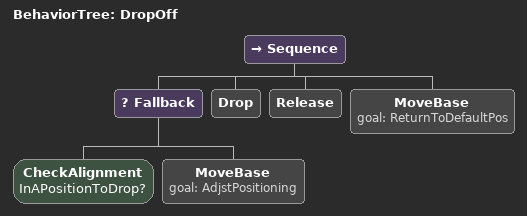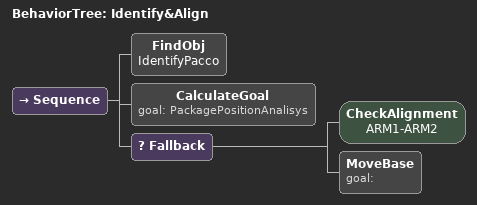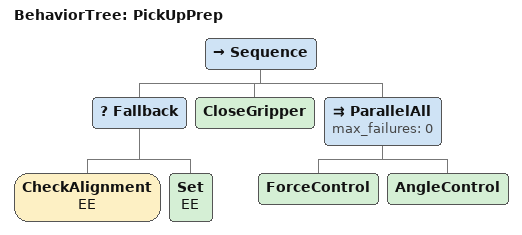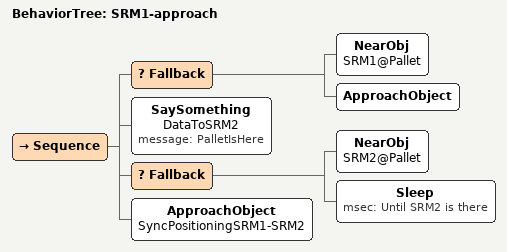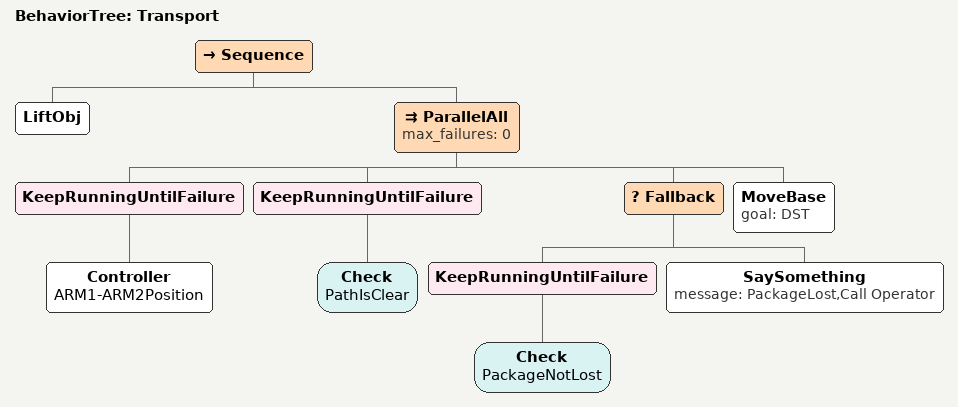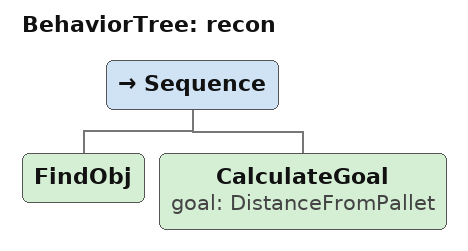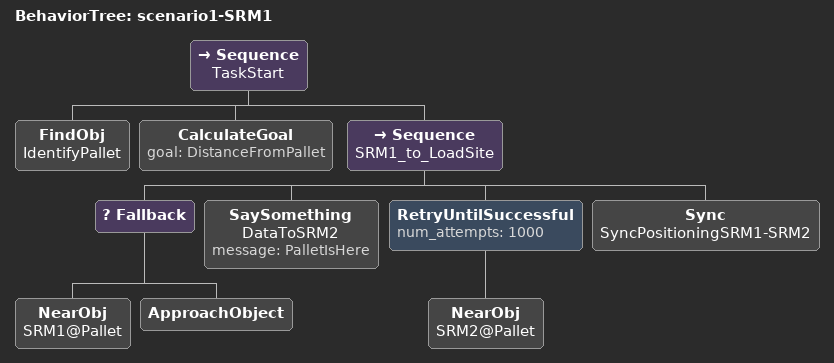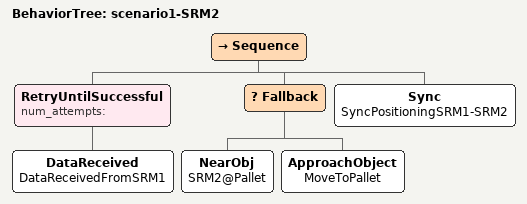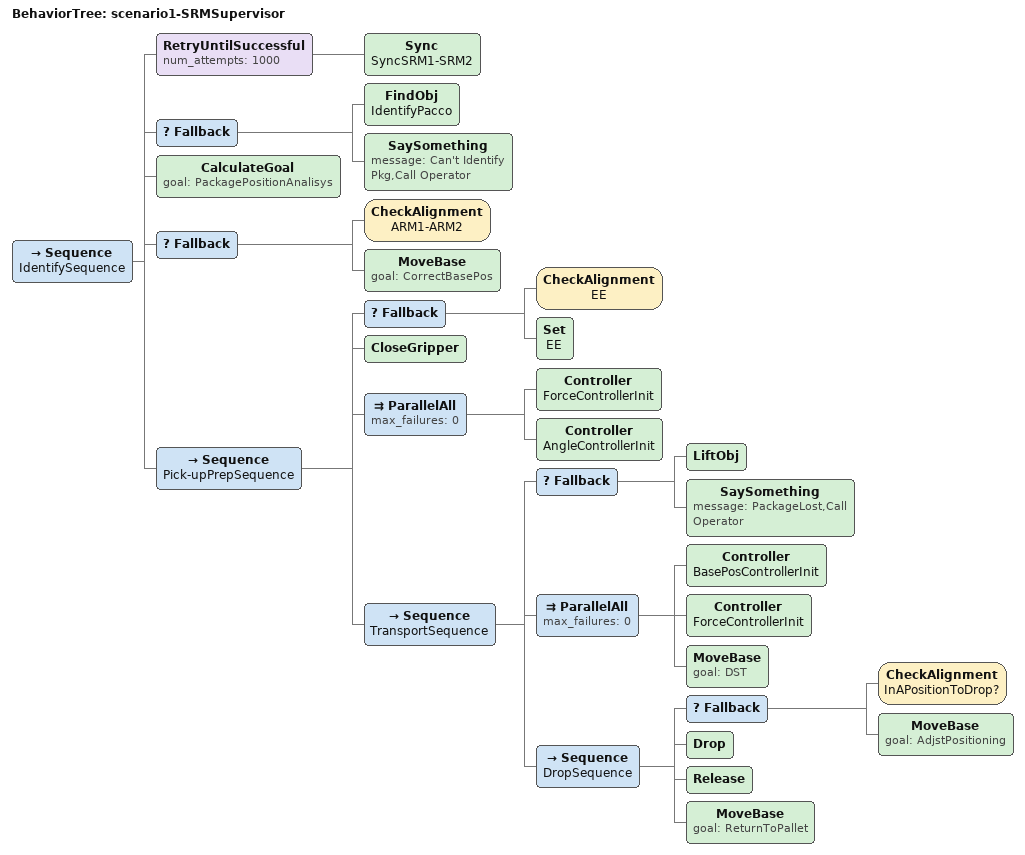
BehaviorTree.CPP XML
<?xml version="1.0" encoding="UTF-8"?>

<!-- This contains all xml trees.
Was split for ease of implementation into SRM1.xml, SRM2.xml, SRM_Superv.xml-->

<root BTCPP_format="4">
  <BehaviorTree ID="DropOff">
    <Sequence>
      <Fallback>
        <CheckAlignment name="InAPositionToDrop?"/>
        <MoveBase goal="AdjstPositioning"/>
      </Fallback>
      <Drop/>
      <Release/>
      <MoveBase goal="ReturnToDefaultPos"/>
    </Sequence>
  </BehaviorTree>

  <BehaviorTree ID="Identify&amp;Align">
    <Sequence>
      <FindObj name="IdentifyPacco"/>
      <CalculateGoal goal="PackagePositionAnalisys"/>
      <Fallback>
        <CheckAlignment name="ARM1-ARM2"/>
        <MoveBase goal=""/>
      </Fallback>
    </Sequence>
  </BehaviorTree>

  <BehaviorTree ID="PickUpPrep">
    <Sequence>
      <Fallback>
        <CheckAlignment name="EE"/>
        <Set name="EE"/>
      </Fallback>
      <CloseGripper/>
      <ParallelAll max_failures="0">
        <ForceControl/>
        <AngleControl/>
      </ParallelAll>
    </Sequence>
  </BehaviorTree>

  <BehaviorTree ID="SRM1-approach">
    <Sequence>
      <Fallback>
        <NearObj name="SRM1@Pallet"/>
        <ApproachObject/>
      </Fallback>
      <SaySomething name="DataToSRM2"
                    message="PalletIsHere"/>
      <Fallback>
        <NearObj name="SRM2@Pallet"/>
        <Sleep msec="Until SRM2 is there"/>
      </Fallback>
      <ApproachObject name="SyncPositioningSRM1-SRM2"/>
    </Sequence>
  </BehaviorTree>

  <BehaviorTree ID="Transport">
    <Sequence>
      <LiftObj/>
      <ParallelAll max_failures="0">
        <KeepRunningUntilFailure>
          <Controller name="ARM1-ARM2Position"/>
        </KeepRunningUntilFailure>
        <KeepRunningUntilFailure>
          <Check name="PathIsClear"/>
        </KeepRunningUntilFailure>
        <Fallback>
          <KeepRunningUntilFailure>
            <Check name="PackageNotLost"/>
          </KeepRunningUntilFailure>
          <SaySomething message="PackageLost,Call Operator"/>
        </Fallback>
        <MoveBase goal="DST"/>
      </ParallelAll>
    </Sequence>
  </BehaviorTree>

  <BehaviorTree ID="recon">
    <Sequence>
      <FindObj/>
      <CalculateGoal goal="DistanceFromPallet"/>
    </Sequence>
  </BehaviorTree>

  <BehaviorTree ID="scenario1-SRM1">
    <Sequence name="TaskStart">
      <FindObj name="IdentifyPallet"/>
      <CalculateGoal goal="DistanceFromPallet"/>
      <Sequence name="SRM1_to_LoadSite">
        <Fallback>
          <NearObj name="SRM1@Pallet"/>
          <ApproachObject/>
        </Fallback>
        <SaySomething name="DataToSRM2"
                      message="PalletIsHere"/>
        <RetryUntilSuccessful num_attempts="1000">
          <NearObj name="SRM2@Pallet"/>
        </RetryUntilSuccessful>
        <Sync name="SyncPositioningSRM1-SRM2"/>
      </Sequence>
    </Sequence>
  </BehaviorTree>

  <BehaviorTree ID="scenario1-SRM2">
    <Sequence>
      <RetryUntilSuccessful num_attempts="">
        <DataReceived name="DataReceivedFromSRM1"/>
      </RetryUntilSuccessful>
      <Fallback>
        <NearObj name="SRM2@Pallet"/>
        <ApproachObject name="MoveToPallet"/>
      </Fallback>
      <Sync name="SyncPositioningSRM1-SRM2"/>
    </Sequence>
  </BehaviorTree>

  <BehaviorTree ID="scenario1-SRMSupervisor">
    <Sequence name="IdentifySequence">
      <RetryUntilSuccessful num_attempts="1000">
        <Sync name="SyncSRM1-SRM2"/>
      </RetryUntilSuccessful>
      <Fallback>
        <FindObj name="IdentifyPacco"/>
        <SaySomething message="Can&apos;t Identify Pkg,Call Operator"/>
      </Fallback>
      <CalculateGoal goal="PackagePositionAnalisys"/>
      <Fallback>
        <CheckAlignment name="ARM1-ARM2"/>
        <MoveBase goal="CorrectBasePos"/>
      </Fallback>
      <Sequence name="Pick-upPrepSequence">
        <Fallback>
          <CheckAlignment name="EE"/>
          <Set name="EE"/>
        </Fallback>
        <CloseGripper/>
        <ParallelAll max_failures="0">
          <Controller name="ForceControllerInit"/>
          <Controller name="AngleControllerInit"/>
        </ParallelAll>
        <Sequence name="TransportSequence">
          <Fallback>
            <LiftObj/>
            <SaySomething message="PackageLost,Call Operator"/>
          </Fallback>
          <ParallelAll max_failures="0">
            <Controller name="BasePosControllerInit"/>
            <Controller name="ForceControllerInit"/>
            <MoveBase goal="DST"/>
          </ParallelAll>
          <Sequence name="DropSequence">
            <Fallback>
              <CheckAlignment name="InAPositionToDrop?"/>
              <MoveBase goal="AdjstPositioning"/>
            </Fallback>
            <Drop/>
            <Release/>
            <MoveBase goal="ReturnToPallet"/>
          </Sequence>
        </Sequence>
      </Sequence>
    </Sequence>
  </BehaviorTree>

</root>
